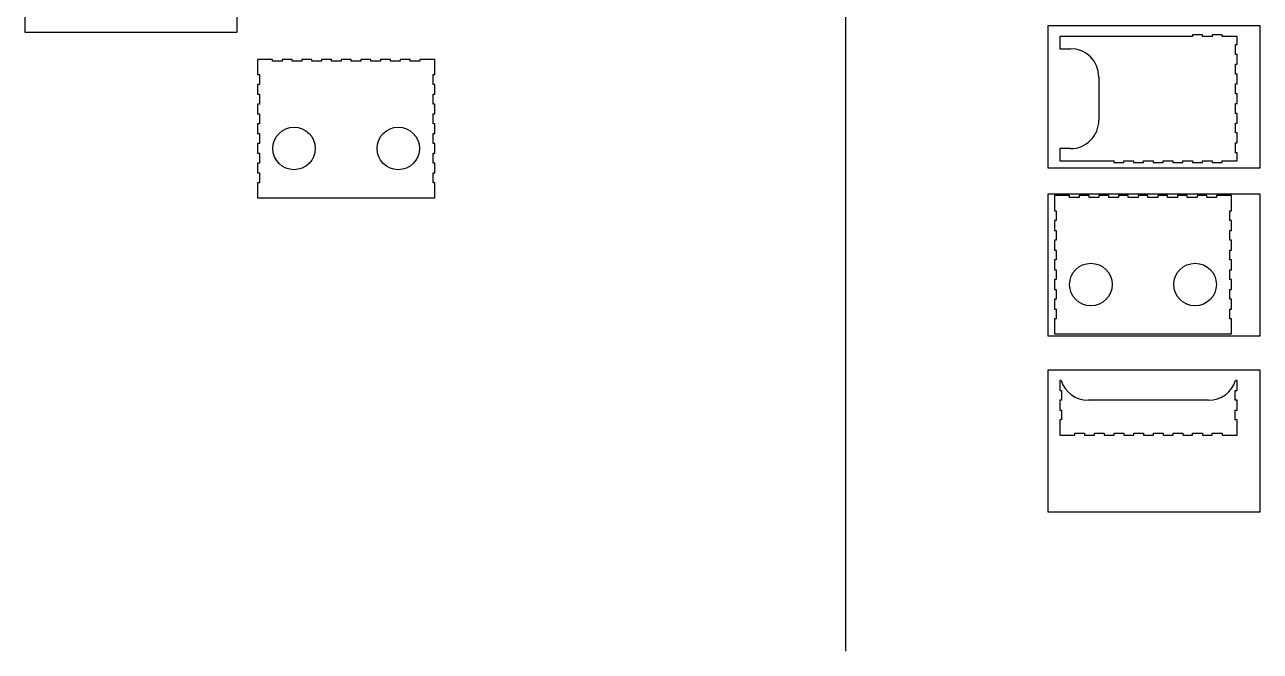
# Model space of a CAD drawing. Header units: inches. Extents: x -1723 to 1856, y -6131 to -2367.
# Drawn here: x -1631 to 1856, y -6131 to -4364 of the extents above; entities that cross this region are included whole.
import ezdxf

# ---------------------------------------------------------------- set-up
doc = ezdxf.new("R2010")
doc.units = ezdxf.units.IN
doc.header["$LTSCALE"] = 0.03937
doc.header["$MEASUREMENT"] = 0
doc.layers.add('CORTE', color=1, linetype='Continuous')
doc.layers.add('PREDETERMINADO', color=7, linetype='Continuous')

msp = doc.modelspace()

# ---------------------------------------------------------------- linework, layer by layer
at = {"layer": 'CORTE'}
for p, q in [((1692.3, -4392.4), (1664.5, -4392.4)), ((1664.5, -4392.4), (1664.5, -4392.5)), ((1664.5, -4392.5), (1664.5, -4397.4)), ((1692.4, -4392.5), (1692.3, -4392.4)), ((1692.4, -4397.4), (1692.4, -4392.5)), ((1720, -4392.4), (1719.9, -4392.5)), ((1719.9, -4392.5), (1719.9, -4397.4)), ((1747.8, -4392.4), (1720, -4392.4)), ((1747.8, -4397.4), (1747.8, -4392.4)), ((1747.8, -4392.4), (1747.8, -4392.4)), ((1442.7, -4397.5), (1400.2, -4397.5)), ((1664.5, -4397.4), (1636.9, -4397.4)), ((1719.9, -4397.4), (1692.4, -4397.4)), ((1790.3, -4397.4), (1747.8, -4397.4)), ((1785.4, -4447.6), (1785.4, -4420.1)), ((1785.4, -4420.1), (1790.3, -4420.1)), ((1790.4, -4420), (1790.3, -4397.4)), ((1790.3, -4397.4), (1790.3, -4397.4)), ((1790.3, -4420.1), (1790.4, -4420)), ((-932, -4462.2), (-974.2, -4462.2)), ((-974.2, -4462.2), (-974.2, -4462.2)), ((-974.2, -4462.2), (-974.2, -4504.8)), ((-932, -4467.2), (-932, -4462.2)), ((-932, -4462.2), (-932, -4462.2)), ((-904.4, -4462.2), (-904.5, -4462.2)), ((-904.5, -4462.2), (-904.5, -4467.2)), ((-876.6, -4462.2), (-904.4, -4462.2)), ((-876.5, -4462.2), (-876.6, -4462.2)), ((-876.5, -4467.2), (-876.5, -4462.2)), ((-848.9, -4462.2), (-849, -4462.2)), ((-849, -4462.2), (-849, -4467.2)), ((-821.1, -4462.2), (-848.9, -4462.2)), ((-821.1, -4467.2), (-821.1, -4462.2)), ((-821.1, -4462.2), (-821.1, -4462.2)), ((-793.5, -4462.2), (-793.6, -4462.2)), ((-793.6, -4462.2), (-793.6, -4467.2)), ((-765.7, -4462.2), (-793.5, -4462.2)), ((-765.6, -4462.2), (-765.7, -4462.2)), ((-765.6, -4467.2), (-765.6, -4462.2)), ((-738, -4462.2), (-738.1, -4462.2)), ((-738.1, -4462.2), (-738.1, -4467.2)), ((-710.2, -4462.2), (-738, -4462.2)), ((-710.2, -4467.2), (-710.2, -4462.2)), ((-710.2, -4462.2), (-710.2, -4462.2)), ((-682.6, -4462.2), (-682.7, -4462.2)), ((-682.7, -4462.2), (-682.7, -4467.2)), ((-654.8, -4462.2), (-682.6, -4462.2)), ((-654.7, -4462.2), (-654.8, -4462.2)), ((-654.7, -4467.2), (-654.7, -4462.2)), ((-599.3, -4462.2), (-627.2, -4462.2)), ((-627.2, -4462.2), (-627.2, -4462.2)), ((-627.2, -4462.2), (-627.2, -4467.2)), ((-599.3, -4467.2), (-599.3, -4462.2)), ((-599.3, -4462.2), (-599.3, -4462.2)), ((-571.7, -4462.2), (-571.8, -4462.2)), ((-571.8, -4462.2), (-571.8, -4467.2)), ((-543.9, -4462.2), (-571.7, -4462.2)), ((-543.8, -4462.2), (-543.9, -4462.2)), ((-543.8, -4467.2), (-543.8, -4462.2)), ((-474.1, -4462.2), (-516.3, -4462.2)), ((-516.3, -4462.2), (-516.3, -4462.2)), ((-516.3, -4462.2), (-516.3, -4467.2)), ((-474, -4462.2), (-474.1, -4462.2)), ((-474, -4504.8), (-474, -4462.2)), ((1790.3, -4447.6), (1785.4, -4447.6)), ((1790.4, -4447.7), (1790.3, -4447.6)), ((1790.4, -4475.5), (1790.4, -4447.7)), ((-904.5, -4467.2), (-932, -4467.2)), ((-849, -4467.2), (-876.5, -4467.2)), ((-793.6, -4467.2), (-821.1, -4467.2)), ((-738.1, -4467.2), (-765.6, -4467.2)), ((-682.7, -4467.2), (-710.2, -4467.2)), ((-627.2, -4467.2), (-654.7, -4467.2)), ((-571.8, -4467.2), (-599.3, -4467.2)), ((-516.3, -4467.2), (-543.8, -4467.2)), ((1785.4, -4503.1), (1785.4, -4475.5)), ((1785.4, -4475.5), (1790.3, -4475.5)), ((1790.3, -4475.5), (1790.4, -4475.5)), ((-974.2, -4504.8), (-974.2, -4504.9)), ((-974.2, -4504.9), (-969.2, -4504.9)), ((-969.2, -4532.4), (-974.2, -4532.4)), ((-974.2, -4532.4), (-974.2, -4532.5)), ((-974.2, -4532.5), (-974.2, -4560.3)), ((-969.2, -4504.9), (-969.2, -4532.4)), ((-479, -4532.4), (-479, -4504.9)), ((-479, -4504.9), (-474.1, -4504.9)), ((-474.1, -4532.4), (-479, -4532.4)), ((-474.1, -4504.9), (-474, -4504.8)), ((-474, -4532.5), (-474.1, -4532.4)), ((-474, -4560.3), (-474, -4532.5)), ((1400.2, -4511.6), (1400.2, -4633.4)), ((1790.3, -4503.1), (1785.4, -4503.1)), ((1785.4, -4558.5), (1785.4, -4531)), ((1785.4, -4531), (1790.3, -4531)), ((1790.4, -4503.1), (1790.3, -4503.1)), ((1790.3, -4531), (1790.4, -4530.9)), ((1790.4, -4530.9), (1790.4, -4503.1)), ((-974.2, -4560.3), (-974.2, -4560.3)), ((-974.2, -4560.3), (-969.2, -4560.3)), ((-969.2, -4560.3), (-969.2, -4587.8)), ((-479, -4587.8), (-479, -4560.3)), ((-479, -4560.3), (-474.1, -4560.3)), ((-474.1, -4560.3), (-474, -4560.3)), ((1790.3, -4558.5), (1785.4, -4558.5)), ((1790.4, -4558.6), (1790.3, -4558.5)), ((1790.4, -4586.4), (1790.4, -4558.6)), ((-969.2, -4587.8), (-974.2, -4587.8)), ((-974.2, -4587.8), (-974.2, -4587.9)), ((-974.2, -4587.9), (-974.2, -4615.7)), ((-474.1, -4587.8), (-479, -4587.8)), ((-474, -4587.9), (-474.1, -4587.8)), ((-474, -4615.7), (-474, -4587.9)), ((1785.4, -4614), (1785.4, -4586.4)), ((1785.4, -4586.4), (1790.3, -4586.4)), ((1790.3, -4586.4), (1790.4, -4586.4)), ((-974.2, -4615.7), (-974.2, -4615.8)), ((-974.2, -4615.8), (-969.2, -4615.8)), ((-969.2, -4615.8), (-969.2, -4643.3)), ((-479, -4643.3), (-479, -4615.8)), ((-479, -4615.8), (-474.1, -4615.8)), ((-474.1, -4615.8), (-474, -4615.7)), ((1790.3, -4614), (1785.4, -4614)), ((1790.4, -4614), (1790.3, -4614)), ((1790.4, -4641.8), (1790.4, -4614)), ((-969.2, -4643.3), (-974.2, -4643.3)), ((-974.2, -4643.3), (-974.2, -4643.4)), ((-974.2, -4643.4), (-974.2, -4671.2)), ((-974.2, -4671.2), (-974.2, -4671.2)), ((-974.2, -4671.2), (-969.2, -4671.2)), ((-969.2, -4671.2), (-969.2, -4698.7)), ((-474.1, -4643.3), (-479, -4643.3)), ((-479, -4698.7), (-479, -4671.2)), ((-479, -4671.2), (-474.1, -4671.2)), ((-474, -4643.4), (-474.1, -4643.3)), ((-474.1, -4671.2), (-474, -4671.2)), ((-474, -4671.2), (-474, -4643.4)), ((1785.4, -4669.4), (1785.4, -4641.9)), ((1785.4, -4641.9), (1790.3, -4641.9)), ((1790.4, -4669.4), (1785.4, -4669.4)), ((1790.3, -4641.9), (1790.4, -4641.8)), ((1790.4, -4669.5), (1790.4, -4669.4)), ((1790.4, -4697.3), (1790.4, -4669.5)), ((-969.2, -4698.7), (-974.2, -4698.7)), ((-974.2, -4698.7), (-974.2, -4698.8)), ((-974.2, -4698.8), (-974.2, -4726.6)), ((-474.1, -4698.7), (-479, -4698.7)), ((-474, -4698.8), (-474.1, -4698.7)), ((-474, -4726.6), (-474, -4698.8)), ((1785.4, -4724.9), (1785.4, -4697.3)), ((1785.4, -4697.3), (1790.4, -4697.3)), ((1790.4, -4697.3), (1790.4, -4697.3)), ((-974.2, -4726.6), (-974.2, -4726.7)), ((-974.2, -4726.7), (-969.2, -4726.7)), ((-969.2, -4726.7), (-969.2, -4754.2)), ((-479, -4754.2), (-479, -4726.7)), ((-479, -4726.7), (-474.1, -4726.7)), ((-474.1, -4726.7), (-474, -4726.6)), ((1790.4, -4724.9), (1785.4, -4724.9)), ((1790.4, -4747.5), (1790.4, -4724.9)), ((1790.4, -4724.9), (1790.4, -4724.9)), ((-969.2, -4754.2), (-974.2, -4754.2)), ((-974.2, -4754.2), (-974.2, -4754.2)), ((-974.2, -4754.2), (-974.2, -4782.1)), ((-474.1, -4754.2), (-479, -4754.2)), ((-474, -4754.2), (-474.1, -4754.2)), ((-474, -4782.1), (-474, -4754.2)), ((1400.2, -4747.6), (1400.3, -4747.7)), ((1400.3, -4747.7), (1442.8, -4747.7)), ((1442.8, -4747.7), (1442.8, -4752.6)), ((1442.8, -4752.6), (1442.8, -4752.7)), ((1442.8, -4752.7), (1470.6, -4752.7)), ((1470.6, -4752.7), (1470.7, -4752.6)), ((1470.7, -4752.6), (1470.7, -4747.7)), ((1470.7, -4747.7), (1498.2, -4747.7)), ((1498.2, -4747.7), (1498.2, -4752.6)), ((1498.2, -4752.6), (1498.3, -4752.7)), ((1498.3, -4752.7), (1526.1, -4752.6)), ((1526.1, -4752.6), (1526.1, -4747.6)), ((1526.1, -4747.6), (1553.6, -4747.6)), ((1526.1, -4752.6), (1526.1, -4752.6)), ((1553.6, -4747.6), (1553.6, -4752.6)), ((1553.6, -4752.6), (1553.7, -4752.6)), ((1553.7, -4752.6), (1581.5, -4752.6)), ((1581.5, -4752.6), (1581.6, -4752.6)), ((1581.6, -4752.6), (1581.6, -4747.6)), ((1581.6, -4747.6), (1609.1, -4747.6)), ((1609.1, -4747.6), (1609.1, -4752.6)), ((1609.1, -4752.6), (1609.2, -4752.6)), ((1609.2, -4752.6), (1637, -4752.6)), ((1637, -4752.6), (1637, -4747.6)), ((1637, -4747.6), (1664.5, -4747.6)), ((1637, -4752.6), (1637, -4752.6)), ((1664.5, -4747.6), (1664.5, -4752.6)), ((1664.5, -4752.6), (1664.6, -4752.6)), ((1664.6, -4752.6), (1692.4, -4752.6)), ((1692.4, -4752.6), (1692.5, -4752.5)), ((1692.5, -4752.5), (1692.5, -4747.6)), ((1692.5, -4747.6), (1720, -4747.6)), ((1720, -4747.6), (1720, -4752.5)), ((1720, -4752.5), (1720.1, -4752.6)), ((1720.1, -4752.6), (1747.9, -4752.6)), ((1747.9, -4752.5), (1747.9, -4747.6)), ((1747.9, -4747.6), (1790.4, -4747.6)), ((1747.9, -4752.6), (1747.9, -4752.5)), ((1790.4, -4747.6), (1790.4, -4747.5)), ((-974.2, -4782.1), (-974.2, -4782.1)), ((-974.2, -4782.1), (-969.2, -4782.1)), ((-969.2, -4809.6), (-974.2, -4809.6)), ((-974.2, -4809.6), (-974.2, -4809.7)), ((-974.2, -4809.7), (-974.2, -4852.3)), ((-969.2, -4782.1), (-969.2, -4809.6)), ((-479, -4809.6), (-479, -4782.1)), ((-479, -4782.1), (-474.1, -4782.1)), ((-474.1, -4809.6), (-479, -4809.6)), ((-474.1, -4782.1), (-474, -4782.1)), ((-474, -4809.7), (-474.1, -4809.6)), ((-474, -4852.3), (-474, -4809.7)), ((1274.8, -4846.1), (1274.7, -4846.2)), ((1274.7, -4846.2), (1274.7, -4888.8)), ((1316.9, -4846.1), (1274.8, -4846.1)), ((1317, -4846.2), (1316.9, -4846.1)), ((1317, -4851.1), (1317, -4846.2)), ((1344.6, -4846.1), (1344.5, -4846.2)), ((1344.5, -4846.2), (1344.5, -4851.1)), ((1372.4, -4846.1), (1344.6, -4846.1)), ((1372.4, -4846.2), (1372.4, -4846.1)), ((1372.4, -4851.1), (1372.4, -4846.2)), ((1400, -4846.1), (1399.9, -4846.2)), ((1399.9, -4846.2), (1399.9, -4851.1)), ((1427.8, -4846.1), (1400, -4846.1)), ((1427.9, -4846.2), (1427.8, -4846.1)), ((1427.9, -4851.1), (1427.9, -4846.2)), ((1455.5, -4846.1), (1455.4, -4846.2)), ((1455.4, -4846.2), (1455.4, -4851.1)), ((1483.3, -4846.1), (1455.5, -4846.1)), ((1483.3, -4846.2), (1483.3, -4846.1)), ((1483.3, -4851.1), (1483.3, -4846.2)), ((1510.9, -4846.1), (1510.8, -4846.2)), ((1510.8, -4846.2), (1510.8, -4851.1)), ((1538.7, -4846.1), (1510.9, -4846.1)), ((1538.8, -4846.2), (1538.7, -4846.1)), ((1538.8, -4851.1), (1538.8, -4846.2)), ((1594.2, -4846.1), (1566.3, -4846.1)), ((1566.3, -4846.1), (1566.3, -4846.2)), ((1566.3, -4846.2), (1566.3, -4851.1)), ((1594.2, -4846.2), (1594.2, -4846.1)), ((1594.2, -4851.1), (1594.2, -4846.2)), ((1621.8, -4846.1), (1621.7, -4846.2)), ((1621.7, -4846.2), (1621.7, -4851.1)), ((1649.6, -4846.1), (1621.8, -4846.1)), ((1649.7, -4846.2), (1649.6, -4846.1)), ((1649.7, -4851.1), (1649.7, -4846.2)), ((1705.1, -4846.1), (1677.2, -4846.1)), ((1677.2, -4846.1), (1677.2, -4846.2)), ((1677.2, -4846.2), (1677.2, -4851.1)), ((1705.1, -4846.2), (1705.1, -4846.1)), ((1705.1, -4851.1), (1705.1, -4846.2)), ((1732.7, -4846.1), (1732.6, -4846.2)), ((1732.6, -4846.2), (1732.6, -4851.1)), ((1774.8, -4846.1), (1732.7, -4846.1)), ((1774.9, -4846.2), (1774.8, -4846.1)), ((1774.9, -4888.8), (1774.9, -4846.2)), ((-974.2, -4852.3), (-974.2, -4852.4)), ((-974.2, -4852.4), (-474.1, -4852.4)), ((-474.1, -4852.4), (-474, -4852.3)), ((1344.5, -4851.1), (1317, -4851.1)), ((1399.9, -4851.1), (1372.4, -4851.1)), ((1455.4, -4851.1), (1427.9, -4851.1)), ((1510.8, -4851.1), (1483.3, -4851.1)), ((1566.3, -4851.1), (1538.8, -4851.1)), ((1621.7, -4851.1), (1594.2, -4851.1)), ((1677.2, -4851.1), (1649.7, -4851.1)), ((1732.6, -4851.1), (1705.1, -4851.1)), ((1274.7, -4888.8), (1274.8, -4888.9)), ((1274.8, -4916.4), (1274.7, -4916.4)), ((1274.7, -4916.4), (1274.7, -4944.2)), ((1274.8, -4888.9), (1279.7, -4888.9)), ((1279.7, -4916.4), (1274.8, -4916.4)), ((1279.7, -4888.9), (1279.7, -4916.4)), ((1769.9, -4916.4), (1769.9, -4888.9)), ((1769.9, -4888.9), (1774.8, -4888.9)), ((1774.8, -4916.4), (1769.9, -4916.4)), ((1774.8, -4888.9), (1774.9, -4888.8)), ((1774.9, -4916.4), (1774.8, -4916.4)), ((1774.9, -4944.2), (1774.9, -4916.4)), ((1274.7, -4944.2), (1274.8, -4944.3)), ((1274.8, -4944.3), (1279.7, -4944.3)), ((1279.7, -4944.3), (1279.7, -4971.8)), ((1769.9, -4971.8), (1769.9, -4944.3)), ((1769.9, -4944.3), (1774.8, -4944.3)), ((1774.8, -4944.3), (1774.9, -4944.2)), ((1274.8, -4971.8), (1274.7, -4971.9)), ((1274.7, -4971.9), (1274.7, -4999.7)), ((1279.7, -4971.8), (1274.8, -4971.8)), ((1774.8, -4971.8), (1769.9, -4971.8)), ((1774.9, -4971.9), (1774.8, -4971.8)), ((1774.9, -4999.7), (1774.9, -4971.9)), ((1274.7, -4999.7), (1274.8, -4999.7)), ((1274.8, -4999.7), (1279.7, -4999.7)), ((1279.7, -4999.7), (1279.7, -5027.3)), ((1769.9, -5027.3), (1769.9, -4999.7)), ((1769.9, -4999.7), (1774.8, -4999.7)), ((1774.8, -4999.7), (1774.9, -4999.7)), ((1274.8, -5027.3), (1274.7, -5027.3)), ((1274.7, -5027.3), (1274.7, -5055.1)), ((1274.7, -5055.1), (1274.8, -5055.2)), ((1279.7, -5027.3), (1274.8, -5027.3)), ((1274.8, -5055.2), (1279.7, -5055.2)), ((1279.7, -5055.2), (1279.7, -5082.7)), ((1774.8, -5027.3), (1769.9, -5027.3)), ((1769.9, -5082.7), (1769.9, -5055.2)), ((1769.9, -5055.2), (1774.8, -5055.2)), ((1774.9, -5027.3), (1774.8, -5027.3)), ((1774.8, -5055.2), (1774.9, -5055.1)), ((1774.9, -5055.1), (1774.9, -5027.3)), ((1274.8, -5082.7), (1274.7, -5082.8)), ((1274.7, -5082.8), (1274.7, -5110.6)), ((1279.7, -5082.7), (1274.8, -5082.7)), ((1774.8, -5082.7), (1769.9, -5082.7)), ((1774.9, -5082.8), (1774.8, -5082.7)), ((1774.9, -5110.6), (1774.9, -5082.8)), ((1274.7, -5110.6), (1274.8, -5110.6)), ((1274.8, -5110.6), (1279.7, -5110.6)), ((1279.7, -5110.6), (1279.7, -5138.2)), ((1769.9, -5138.2), (1769.9, -5110.6)), ((1769.9, -5110.6), (1774.8, -5110.6)), ((1774.8, -5110.6), (1774.9, -5110.6)), ((1274.8, -5138.2), (1274.7, -5138.2)), ((1274.7, -5138.2), (1274.7, -5166)), ((1279.7, -5138.2), (1274.8, -5138.2)), ((1774.8, -5138.2), (1769.9, -5138.2)), ((1774.9, -5138.2), (1774.8, -5138.2)), ((1774.9, -5166), (1774.9, -5138.2)), ((1274.7, -5166), (1274.8, -5166.1)), ((1274.8, -5193.6), (1274.7, -5193.7)), ((1274.7, -5193.7), (1274.7, -5236.3)), ((1274.8, -5166.1), (1279.7, -5166.1)), ((1279.7, -5193.6), (1274.8, -5193.6)), ((1279.7, -5166.1), (1279.7, -5193.6)), ((1769.9, -5193.6), (1769.9, -5166.1)), ((1769.9, -5166.1), (1774.8, -5166.1)), ((1774.8, -5193.6), (1769.9, -5193.6)), ((1774.8, -5166.1), (1774.9, -5166)), ((1774.9, -5193.7), (1774.8, -5193.6)), ((1774.9, -5236.3), (1774.9, -5193.7)), ((1274.7, -5236.3), (1274.8, -5236.3)), ((1274.8, -5236.3), (1774.8, -5236.3)), ((1774.8, -5236.3), (1774.9, -5236.3)), ((1293.8, -5367.7), (1290, -5367.7)), ((1290, -5367.7), (1290, -5367.8)), ((1290, -5367.8), (1290, -5395.6)), ((1790.1, -5367.7), (1786.3, -5367.7)), ((1790.2, -5367.8), (1790.1, -5367.7)), ((1790.2, -5395.6), (1790.2, -5367.8)), ((1290, -5395.6), (1290, -5395.6)), ((1290, -5395.6), (1295, -5395.6)), ((1295, -5395.6), (1295, -5423.2)), ((1785.2, -5423.2), (1785.2, -5395.6)), ((1785.2, -5395.6), (1790.1, -5395.6)), ((1790.1, -5395.6), (1790.2, -5395.6)), ((1295, -5423.2), (1290, -5423.2)), ((1290, -5423.2), (1290, -5423.2)), ((1290, -5423.2), (1290, -5451)), ((1790.1, -5423.2), (1785.2, -5423.2)), ((1790.2, -5423.2), (1790.1, -5423.2)), ((1790.2, -5451), (1790.2, -5423.2)), ((1290, -5451), (1290, -5451.1)), ((1290, -5451.1), (1295, -5451.1)), ((1295, -5451.1), (1295, -5478.6)), ((1785.2, -5478.6), (1785.2, -5451.1)), ((1785.2, -5451.1), (1790.1, -5451.1)), ((1790.1, -5451.1), (1790.2, -5451)), ((1295, -5478.6), (1290, -5478.6)), ((1290, -5478.6), (1290, -5478.7)), ((1290, -5478.7), (1290, -5521.3)), ((1790.1, -5478.6), (1785.2, -5478.6)), ((1790.2, -5478.7), (1790.1, -5478.6)), ((1790.2, -5521.3), (1790.2, -5478.7)), ((1290, -5521.3), (1290, -5521.3)), ((1290, -5521.3), (1332.2, -5521.3)), ((1332.2, -5521.3), (1332.2, -5516.3)), ((1332.2, -5516.3), (1359.8, -5516.3)), ((1332.2, -5521.3), (1332.2, -5521.3)), ((1359.8, -5516.3), (1359.8, -5521.3)), ((1359.8, -5521.3), (1359.8, -5521.3)), ((1359.8, -5521.3), (1387.6, -5521.3)), ((1387.6, -5521.3), (1387.7, -5521.3)), ((1387.7, -5521.3), (1387.7, -5516.3)), ((1387.7, -5516.3), (1415.2, -5516.3)), ((1415.2, -5516.3), (1415.2, -5521.3)), ((1415.2, -5521.3), (1415.3, -5521.3)), ((1415.3, -5521.3), (1443.1, -5521.3)), ((1443.1, -5521.3), (1443.1, -5516.3)), ((1443.1, -5516.3), (1470.7, -5516.3)), ((1443.1, -5521.3), (1443.1, -5521.3)), ((1470.7, -5516.3), (1470.7, -5521.3)), ((1470.7, -5521.3), (1470.7, -5521.3)), ((1470.7, -5521.3), (1498.5, -5521.3)), ((1498.5, -5521.3), (1498.6, -5521.3)), ((1498.6, -5521.3), (1498.6, -5516.3)), ((1498.6, -5516.3), (1526.1, -5516.3)), ((1526.1, -5516.3), (1526.1, -5521.3)), ((1526.1, -5521.3), (1526.2, -5521.3)), ((1526.2, -5521.3), (1554, -5521.3)), ((1554, -5521.3), (1554, -5516.3)), ((1554, -5516.3), (1581.5, -5516.3)), ((1554, -5521.3), (1554, -5521.3)), ((1581.5, -5516.3), (1581.5, -5521.3)), ((1581.5, -5521.3), (1581.6, -5521.3)), ((1581.6, -5521.3), (1609.4, -5521.3)), ((1609.4, -5521.3), (1609.5, -5521.3)), ((1609.5, -5521.3), (1609.5, -5516.3)), ((1609.5, -5516.3), (1637, -5516.3)), ((1637, -5516.3), (1637, -5521.3)), ((1637, -5521.3), (1637.1, -5521.3)), ((1637.1, -5521.3), (1664.9, -5521.3)), ((1664.9, -5521.3), (1664.9, -5516.3)), ((1664.9, -5516.3), (1692.4, -5516.3)), ((1664.9, -5521.3), (1664.9, -5521.3)), ((1692.4, -5516.3), (1692.4, -5521.3)), ((1692.4, -5521.3), (1692.5, -5521.3)), ((1692.5, -5521.3), (1720.3, -5521.3)), ((1720.3, -5521.3), (1720.4, -5521.3)), ((1720.4, -5521.3), (1720.4, -5516.3)), ((1720.4, -5516.3), (1747.9, -5516.3)), ((1747.9, -5516.3), (1747.9, -5521.3)), ((1747.9, -5521.3), (1748, -5521.3)), ((1748, -5521.3), (1790.1, -5521.3)), ((1790.1, -5521.3), (1790.2, -5521.3))]:
    msp.add_line(p, q, dxfattribs=at)
for points in [[(1400.2, -4397.5), (1289.8, -4397.5), (1289.8, -4431.6), (1320.2, -4431.6)], [(1636.9, -4397.4), (1442.7, -4397.5)], [(1320.2, -4713.4), (1289.8, -4713.4), (1289.8, -4747.6), (1400.2, -4747.6)], [(1710.1, -5423.2), (1370, -5423.2)]]:
    msp.add_lwpolyline(points, dxfattribs=at)
for centre in [(-871.3, -4712.9), (-577.1, -4712.9), (1377.6, -5096.8), (1671.8, -5096.8)]:
    msp.add_circle(centre, 60, dxfattribs=at)
for centre, start, end in [((1320.2, -4511.6), 0.0139, 90), ((1320.2, -4633.4), 270, 0.0139), ((1370, -5343.2), 197.8724, 270), ((1710.1, -5343.2), 270, 342.1276)]:
    msp.add_arc(centre, 80, start, end, dxfattribs=at)
at = {"layer": 'PREDETERMINADO'}
for points in [[(685, -2367.2), (685, -6131.1)], [(-1631.4, -4384.7), (-1031.4, -4384.7), (-1031.4, -3984.7), (-1631.4, -3984.7), (-1631.4, -4384.7)], [(1255.8, -4767.3), (1855.8, -4767.3), (1855.8, -4367.3), (1255.8, -4367.3), (1255.8, -4767.3)], [(1255.8, -5241.7), (1855.8, -5241.7), (1855.8, -4841.7), (1255.8, -4841.7), (1255.8, -5241.7)], [(1255.8, -5738.1), (1855.8, -5738.1), (1855.8, -5338.1), (1255.8, -5338.1), (1255.8, -5738.1)]]:
    msp.add_lwpolyline(points, dxfattribs=at)

doc.saveas('drawing.dxf')
